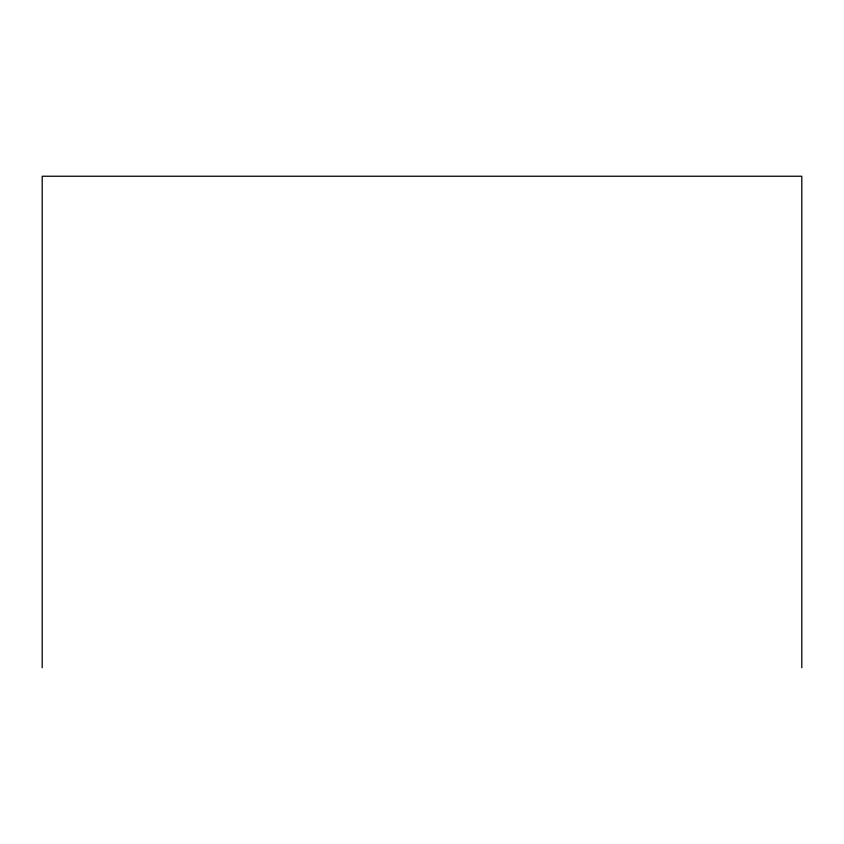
<?xml version="1.0" encoding="UTF-8"?>
<svg xmlns="http://www.w3.org/2000/svg" width="844" height="844" viewBox="0 0 844 844"><rect width="100%" height="100%" fill="white"/><g stroke="black" fill="none" stroke-linecap="round" stroke-linejoin="round"><path stroke-width="1.27" d="M801.8 667.762L801.8 176.238L42.2 176.238L42.2 667.762"/></g></svg>
